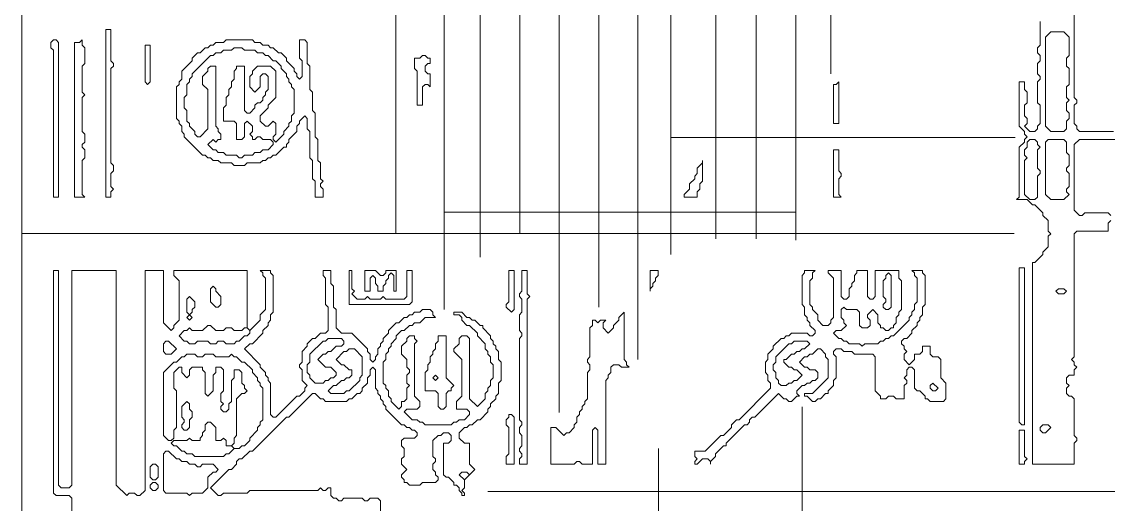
# Model space of a CAD drawing. Header units: millimetres. Extents: x 3 to 412, y 4 to 290.
# Drawn here: x 279 to 315.36, y 145.87 to 162 of the extents above; entities that cross this region are included whole.
import ezdxf

# ---------------------------------------------------------------- set-up
doc = ezdxf.new("R2010")
doc.units = ezdxf.units.MM
for name, color, linetype, lineweight in [('TRACE_CURVE', 6, 'CONTINUOUS', 0), ('TRACE_STRAIGHT', 5, 'CONTINUOUS', 0), ('TRACE_TEXT_SYMBOL', 6, 'CONTINUOUS', 0)]:
    doc.layers.add(name, color=color, linetype=linetype, lineweight=lineweight)

msp = doc.modelspace()

# ---------------------------------------------------------------- linework, layer by layer
at = {"layer": 'TRACE_CURVE', "color": 6}
for points in [[(315.53, 158.334), (314.392, 158.334), (314.304, 158.422), (314.304, 158.51), (314.217, 158.597), (314.217, 159.21), (314.304, 159.298), (314.304, 159.385), (314.217, 159.473), (314.217, 163.063), (314.304, 163.151), (314.217, 163.239), (314.217, 165.691), (314.304, 165.778), (314.304, 165.953), (314.217, 166.041), (314.217, 170.42), (314.129, 170.42), (313.954, 170.244)], [(313.078, 162.012), (313.078, 161.224), (312.991, 161.137), (312.991, 160.962), (313.078, 160.874), (313.078, 160.699), (312.991, 160.611), (312.991, 160.261), (313.078, 160.173), (313.078, 160.086), (312.991, 159.998), (312.991, 159.298), (313.078, 159.21), (313.078, 158.597), (312.991, 158.51), (312.991, 158.422), (312.903, 158.334), (312.728, 158.334), (312.553, 158.51), (312.64, 158.597), (312.64, 158.772), (312.553, 158.86), (312.553, 159.21), (312.64, 159.298), (312.64, 159.648), (312.553, 159.736), (312.553, 159.998), (312.378, 159.998), (312.378, 158.51), (312.553, 158.334), (312.553, 158.247)], [(312.553, 158.247), (312.64, 158.159), (312.553, 158.072), (312.553, 157.984), (312.378, 157.809), (312.378, 156.145), (312.29, 156.057), (312.64, 156.057), (312.815, 155.882), (312.903, 155.882), (313.166, 155.62), (313.166, 155.532), (313.341, 155.357), (313.341, 155.007), (313.428, 154.919), (313.341, 154.831), (313.341, 154.481), (313.166, 154.306), (313.166, 154.218), (312.903, 153.956), (312.815, 153.956), (312.815, 147.212), (314.217, 147.212), (314.217, 147.913), (314.304, 148.001), (314.304, 148.088), (314.217, 148.176), (314.217, 149.402), (314.129, 149.489), (314.042, 149.489), (313.954, 149.577), (313.954, 149.752), (314.042, 149.84), (313.954, 149.927), (313.954, 150.102), (314.042, 150.19), (314.217, 150.19), (314.217, 150.365), (314.304, 150.453), (314.217, 150.54), (314.217, 150.628), (314.129, 150.715), (314.217, 150.803), (314.217, 154.919), (314.304, 155.007), (315.355, 155.007), (315.355, 155.269), (315.443, 155.357)], [(315.443, 155.532), (315.355, 155.62), (314.567, 155.62), (314.479, 155.532), (314.392, 155.532), (314.217, 155.707), (314.217, 157.896), (314.392, 158.072), (320.96, 158.072)], [(280.063, 153.693), (280.063, 146.249), (280.15, 146.162), (280.588, 146.162), (280.676, 146.074), (280.676, 144.76)], [(284.004, 151.679), (283.741, 151.941), (283.741, 153.693), (283.128, 153.693), (283.128, 146.337), (282.953, 146.162), (282.865, 146.162), (282.777, 146.249), (282.602, 146.249), (282.515, 146.162), (282.164, 146.512), (282.164, 153.693), (280.676, 153.693), (280.676, 146.512), (280.588, 146.424), (280.325, 146.424), (280.238, 146.512), (280.238, 153.693), (280.063, 153.693)], [(289.346, 153.693), (289.083, 153.693), (289.083, 153.518), (289.17, 153.43), (289.17, 152.554), (289.258, 152.467), (289.258, 151.679), (289.17, 151.591), (288.995, 151.591), (288.82, 151.416), (288.733, 151.416), (288.557, 151.241), (288.557, 151.153), (288.382, 150.978), (288.382, 150.628), (288.295, 150.54), (288.295, 150.453), (288.382, 150.365), (288.382, 150.015), (288.557, 149.84), (288.47, 149.752), (288.47, 149.665), (288.295, 149.489), (288.207, 149.489), (287.506, 148.789), (287.419, 148.789), (287.331, 148.876), (287.331, 149.927), (287.244, 150.015), (287.244, 150.102), (287.156, 150.19), (287.156, 150.278), (286.981, 150.453), (286.981, 150.54), (286.456, 151.066), (286.631, 151.241), (286.718, 151.241), (287.069, 151.591), (287.069, 151.679), (287.244, 151.854), (287.244, 151.941), (287.331, 152.029), (287.331, 152.204), (287.419, 152.292), (287.419, 153.518), (287.331, 153.605), (287.331, 153.693), (286.981, 153.693), (287.069, 153.605), (287.069, 153.518), (287.156, 153.43), (287.156, 152.379), (286.981, 152.204), (286.981, 152.029), (286.631, 151.679), (286.543, 151.766), (286.543, 153.693), (284.091, 153.693), (284.091, 153.518), (284.266, 153.343), (284.266, 152.029), (284.091, 151.854), (284.091, 151.766), (284.004, 151.679)], [(291.885, 149.402), (291.798, 149.314), (291.71, 149.314), (291.71, 149.139), (291.622, 149.051), (291.36, 149.314), (291.36, 149.402), (291.272, 149.489), (291.272, 149.665), (291.185, 149.752), (291.185, 149.84), (291.097, 149.927), (291.097, 150.628), (291.185, 150.715), (291.185, 150.891), (291.272, 150.978), (291.272, 151.066), (291.36, 151.153), (291.36, 151.241), (291.535, 151.416), (291.535, 151.504), (291.71, 151.679), (291.798, 151.679), (291.973, 151.854), (292.06, 151.854), (292.148, 151.941), (292.323, 151.941), (292.498, 152.117), (292.849, 152.117), (292.761, 152.204), (292.761, 152.292), (292.673, 152.379), (292.411, 152.379), (292.323, 152.292), (292.148, 152.292), (292.06, 152.204), (291.973, 152.204), (291.885, 152.117), (291.798, 152.117), (291.622, 151.941), (291.535, 151.941), (291.272, 151.679), (291.272, 151.591), (291.097, 151.416), (291.097, 151.328), (291.009, 151.241), (291.009, 151.153), (290.922, 151.066), (290.922, 150.891), (290.834, 150.803), (290.834, 150.715), (290.747, 150.628), (290.659, 150.715), (290.659, 150.891), (290.572, 150.978), (290.572, 151.066), (290.046, 151.591), (289.696, 151.591), (289.521, 151.766), (289.521, 152.379), (289.433, 152.467), (289.433, 153.167), (289.346, 153.255), (289.346, 153.693)], [(293.111, 147.913), (293.111, 146.862), (293.199, 146.775), (293.286, 146.775), (293.462, 146.599), (293.462, 146.512), (293.549, 146.512), (293.637, 146.424), (293.637, 146.337), (293.724, 146.249), (293.724, 146.162), (293.812, 146.162), (293.812, 146.249), (293.724, 146.337), (293.812, 146.424), (293.812, 146.687), (294.162, 147.037), (293.987, 147.212), (293.987, 147.913), (293.812, 147.913), (293.637, 148.088), (293.637, 148.263), (293.812, 148.438), (293.899, 148.438), (293.987, 148.526), (294.075, 148.526), (294.25, 148.701), (294.337, 148.701), (294.6, 148.964), (294.6, 149.051), (294.688, 149.139), (294.688, 149.227), (294.863, 149.402), (294.863, 149.489), (294.95, 149.577), (294.95, 149.927), (295.038, 150.015), (295.038, 150.628), (294.95, 150.715), (294.95, 150.978), (294.863, 151.066), (294.863, 151.153), (294.775, 151.241), (294.775, 151.328), (294.688, 151.416), (294.688, 151.504), (294.425, 151.766), (294.425, 151.854), (294.337, 151.854), (294.162, 152.029), (294.075, 152.029), (293.987, 152.117), (293.899, 152.117), (293.724, 152.292), (293.462, 152.292), (293.462, 152.204), (293.637, 152.204), (293.724, 152.117), (293.724, 152.029), (293.899, 151.854), (293.987, 151.854), (294.25, 151.591), (294.25, 151.504), (294.512, 151.241)], [(294.512, 151.241), (294.512, 151.066), (294.6, 150.978), (294.6, 150.891), (294.688, 150.803), (294.688, 150.628), (294.775, 150.54), (294.775, 150.102), (294.688, 150.015), (294.688, 149.84), (294.6, 149.752), (294.6, 149.665), (294.512, 149.577), (294.512, 149.402), (294.25, 149.139), (293.987, 149.402), (293.987, 151.416), (293.899, 151.504), (293.724, 151.504), (293.637, 151.416), (293.637, 151.241), (293.462, 151.066), (293.462, 150.978), (293.724, 150.715), (293.724, 149.489), (293.549, 149.314), (293.549, 149.051), (293.899, 149.051), (293.987, 148.964), (293.987, 148.876), (293.812, 148.701), (293.637, 148.701), (293.549, 148.614), (293.462, 148.614), (293.374, 148.526), (292.498, 148.526), (292.411, 148.614), (292.323, 148.614), (292.236, 148.701), (292.06, 148.701), (291.798, 148.964), (291.885, 149.051), (292.236, 149.051), (292.323, 149.139), (292.323, 149.314), (292.148, 149.489), (292.148, 151.241), (292.236, 151.328), (292.148, 151.416), (292.148, 151.504), (291.973, 151.504), (291.885, 151.416), (291.885, 151.328), (291.71, 151.153), (291.71, 150.891), (291.885, 150.715), (291.885, 150.453), (291.973, 150.365), (291.973, 150.278), (291.885, 150.19), (291.885, 149.927), (291.973, 149.84), (291.885, 149.752), (291.885, 149.402)], [(284.441, 150.803), (284.529, 150.891), (284.792, 150.891), (284.879, 150.803), (285.054, 150.803), (285.142, 150.891), (285.405, 150.891), (285.492, 150.803), (285.93, 150.803), (286.018, 150.891), (286.105, 150.803), (286.193, 150.803), (286.368, 150.628), (286.456, 150.628), (286.718, 150.365), (286.718, 150.278), (286.893, 150.102), (286.893, 150.015), (286.981, 149.927), (286.981, 149.84), (287.069, 149.752), (287.069, 148.701), (286.981, 148.614), (286.981, 148.526), (286.893, 148.438), (286.893, 148.351), (286.631, 148.088), (286.631, 148.001), (286.456, 147.825), (286.368, 147.825), (286.28, 147.738), (286.105, 147.738), (286.018, 147.825), (286.105, 147.913), (286.105, 148.088), (286.193, 148.176), (286.193, 149.402), (286.368, 149.577), (286.456, 149.577), (286.543, 149.665), (286.456, 149.752), (286.456, 149.84), (286.368, 149.927), (286.368, 150.278), (286.28, 150.365), (286.105, 150.365), (286.105, 150.102), (286.018, 150.015), (286.018, 149.314), (285.93, 149.227), (285.93, 149.051), (285.843, 148.964), (285.755, 148.964), (285.667, 149.051), (285.667, 149.139), (285.755, 149.227), (285.667, 149.314), (285.667, 149.577), (285.755, 149.665), (285.755, 150.365), (285.667, 150.453), (285.492, 150.453), (285.492, 150.278), (285.405, 150.19)], [(285.405, 150.19), (285.405, 149.665), (285.23, 149.489), (285.142, 149.577), (285.142, 150.278), (285.054, 150.365), (285.054, 150.453), (284.704, 150.453), (284.617, 150.365), (284.617, 150.19), (284.529, 150.102), (284.354, 150.278), (284.354, 150.453), (284.266, 150.453), (284.091, 150.278), (284.091, 149.752), (284.179, 149.665), (284.179, 148.438), (284.091, 148.351), (284.091, 148.088), (284.004, 148.001), (283.916, 148.001), (283.741, 148.176), (283.741, 150.278), (284.091, 150.628), (284.179, 150.628), (284.354, 150.803), (284.441, 150.803)], [(290.046, 149.402), (290.221, 149.577), (290.309, 149.577), (290.396, 149.665), (290.396, 149.752), (290.572, 149.927), (290.572, 150.102), (290.659, 150.19), (290.659, 150.365), (290.747, 150.453), (290.834, 150.365), (290.834, 149.752), (290.922, 149.665), (290.922, 149.577), (291.009, 149.489), (291.009, 149.402), (291.097, 149.314), (291.097, 149.227), (291.185, 149.139), (291.185, 149.051), (291.71, 148.526), (291.798, 148.526), (291.885, 148.438), (291.973, 148.438), (292.06, 148.351), (292.148, 148.351), (292.236, 148.263), (292.236, 148.176), (292.148, 148.088), (291.798, 148.088), (291.71, 148.001), (291.71, 147.825), (291.798, 147.738), (291.798, 147.475), (291.71, 147.388), (291.71, 147.212), (291.885, 147.037), (291.71, 146.862), (291.71, 146.775), (291.798, 146.687), (291.798, 146.599), (291.885, 146.599), (291.973, 146.512), (292.323, 146.512), (292.411, 146.599), (292.849, 146.599), (292.936, 146.687), (292.936, 146.775), (292.849, 146.862), (292.849, 146.95), (292.761, 147.037), (292.761, 147.212), (292.849, 147.3), (292.849, 147.388), (292.761, 147.475), (292.761, 148.001), (292.936, 148.176), (293.024, 148.176), (293.111, 148.263), (293.286, 148.263), (293.374, 148.176), (293.374, 148.001), (293.286, 147.913), (293.111, 147.913)], [(291.009, 145.111), (291.009, 145.986), (290.922, 146.074), (290.659, 146.074), (290.572, 145.986), (290.484, 145.986), (290.396, 146.074), (289.783, 146.074), (289.696, 145.986), (289.608, 145.986), (289.521, 146.074), (289.433, 146.074), (289.346, 146.162), (289.346, 146.424), (289.258, 146.424), (289.17, 146.337), (289.083, 146.337), (288.995, 146.424), (288.908, 146.337), (286.631, 146.337), (286.543, 146.249), (285.755, 146.249), (285.667, 146.162), (285.58, 146.162), (285.317, 146.424), (285.93, 147.037), (286.018, 147.037), (286.193, 147.212), (286.193, 147.3), (286.28, 147.388), (286.368, 147.388), (286.631, 147.65), (286.718, 147.65), (287.857, 148.789), (287.944, 148.789), (288.733, 149.577), (288.82, 149.577), (288.995, 149.402), (289.083, 149.402), (289.17, 149.314), (289.871, 149.314), (289.959, 149.402), (290.046, 149.402)]]:
    msp.add_lwpolyline(points, dxfattribs=at)
for points in [[(313.428, 161.662), (313.866, 161.662), (314.042, 161.487), (314.042, 160.874), (313.954, 160.786), (313.954, 160.524), (314.042, 160.436), (314.042, 159.911), (313.954, 159.823), (313.954, 159.473), (314.042, 159.385), (313.954, 159.298), (313.954, 159.035), (314.042, 158.947), (314.042, 158.772), (313.954, 158.685), (313.954, 158.422), (313.866, 158.334), (313.428, 158.334), (313.253, 158.51), (313.253, 161.487)], [(312.64, 157.984), (312.728, 158.072), (312.903, 158.072), (312.991, 157.984), (312.991, 157.896), (313.078, 157.809), (312.991, 157.721), (312.991, 157.108), (313.078, 157.021), (313.078, 156.933), (312.991, 156.846), (312.991, 156.145), (312.903, 156.057), (312.728, 156.057), (312.553, 156.233), (312.553, 157.371), (312.64, 157.459), (312.553, 157.546), (312.553, 157.721), (312.64, 157.809)], [(313.253, 157.984), (313.341, 158.072), (313.866, 158.072), (313.954, 157.984), (313.954, 157.634), (314.042, 157.546), (314.042, 157.196), (313.954, 157.108), (313.954, 157.021), (314.042, 156.933), (314.042, 156.495), (313.954, 156.408), (313.954, 156.32), (314.042, 156.233), (313.866, 156.057), (313.428, 156.057), (313.253, 156.233)], [(285.317, 153.08), (285.405, 153.167), (285.492, 153.08), (285.492, 152.992), (285.667, 152.817), (285.667, 152.554), (285.58, 152.467), (285.492, 152.467), (285.317, 152.642)], [(313.604, 152.992), (313.691, 153.08), (313.866, 153.08), (313.954, 152.992), (313.866, 152.905), (313.691, 152.905)], [(284.529, 152.73), (284.617, 152.817), (284.792, 152.642), (284.792, 152.467), (284.704, 152.379), (284.704, 152.292), (284.617, 152.204), (284.529, 152.292)], [(284.529, 152.117), (284.617, 152.204), (284.704, 152.117), (284.617, 152.029)], [(285.23, 151.854), (285.317, 151.854), (285.492, 151.679), (285.755, 151.679), (285.843, 151.766), (286.018, 151.766), (286.105, 151.679), (286.368, 151.679), (286.456, 151.766), (286.543, 151.766), (286.631, 151.679), (286.631, 151.591), (286.543, 151.504), (286.456, 151.504), (286.28, 151.328), (286.193, 151.328), (286.105, 151.241), (285.843, 151.241), (285.755, 151.328), (285.58, 151.328), (285.492, 151.241), (285.317, 151.241), (285.23, 151.328), (284.879, 151.328), (284.792, 151.241), (284.617, 151.241), (284.529, 151.328), (284.441, 151.328), (284.266, 151.504), (284.441, 151.679), (284.529, 151.679), (284.617, 151.766), (284.704, 151.679), (285.054, 151.679)], [(283.741, 151.241), (283.828, 151.328), (283.916, 151.328), (284.179, 151.066), (284.004, 150.891), (283.828, 150.891), (283.741, 150.978)], [(289.17, 151.328), (289.258, 151.416), (289.696, 151.416), (289.783, 151.328), (289.783, 151.241), (289.696, 151.153), (289.521, 151.153), (289.346, 150.978), (289.258, 150.978), (289.17, 150.891), (289.083, 150.891), (288.908, 150.715), (289.17, 150.453), (289.346, 150.453), (289.521, 150.278), (289.521, 150.19), (289.433, 150.102), (289.346, 150.102), (289.258, 150.015), (289.17, 150.015), (289.083, 149.927), (288.82, 149.927), (288.645, 150.102), (288.645, 150.19), (288.557, 150.278), (288.557, 150.54), (288.645, 150.628), (288.645, 150.891), (289.083, 151.328)], [(289.871, 150.978), (289.959, 151.066), (290.134, 151.066), (290.396, 150.803), (290.396, 150.19), (290.309, 150.102), (290.309, 150.015), (289.959, 149.665), (289.871, 149.665), (289.783, 149.577), (289.346, 149.577), (289.258, 149.665), (289.433, 149.84), (289.521, 149.84), (289.696, 150.015), (289.783, 150.015), (289.871, 150.102), (289.959, 150.102), (290.046, 150.19), (290.046, 150.365), (289.959, 150.365), (289.783, 150.54), (289.696, 150.54), (289.521, 150.715), (289.783, 150.978)], [(284.529, 149.314), (284.617, 149.227), (284.617, 149.051), (284.704, 148.964), (284.704, 148.789), (284.617, 148.701), (284.617, 148.438), (284.529, 148.351), (284.441, 148.351), (284.354, 148.438), (284.354, 148.526), (284.441, 148.614), (284.441, 148.701), (284.354, 148.789), (284.354, 149.139)], [(285.142, 148.526), (285.23, 148.614), (285.317, 148.614), (285.492, 148.438), (285.492, 148.001), (285.667, 148.001), (285.755, 148.088), (285.843, 148.001), (285.843, 147.825), (286.018, 147.825), (286.105, 147.738), (285.93, 147.563), (285.843, 147.563), (285.755, 147.475), (284.792, 147.475), (284.704, 147.563), (284.529, 147.563), (284.441, 147.65), (284.354, 147.65), (284.179, 147.825), (284.091, 147.825), (284.004, 147.913), (284.091, 148.001), (284.529, 148.001), (284.617, 148.088), (284.704, 148.001), (284.967, 148.001), (284.967, 148.088), (285.054, 148.176), (285.054, 148.263), (285.142, 148.351)], [(313.078, 148.438), (313.166, 148.526), (313.341, 148.526), (313.428, 148.438), (313.253, 148.263), (313.166, 148.263), (313.078, 148.351)], [(283.741, 147.563), (283.828, 147.65), (283.916, 147.65), (284.179, 147.388), (284.266, 147.388), (284.354, 147.3), (284.529, 147.3), (284.617, 147.212), (284.792, 147.212), (284.879, 147.125), (284.967, 147.125), (285.054, 147.212), (285.405, 147.212), (285.58, 147.037), (285.492, 146.95), (285.405, 146.95), (285.23, 146.775), (285.23, 146.424), (285.054, 146.249), (284.704, 146.249), (284.617, 146.162), (284.529, 146.249), (283.828, 146.249), (283.741, 146.337)], [(283.303, 147.125), (283.39, 147.212), (283.478, 147.212), (283.566, 147.125), (283.566, 146.775), (283.478, 146.687), (283.39, 146.687), (283.303, 146.775)], [(293.637, 146.862), (293.724, 146.95), (293.899, 146.95), (293.987, 146.862), (293.812, 146.687)], [(283.303, 146.512), (283.39, 146.599), (283.478, 146.599), (283.566, 146.512), (283.566, 146.424), (283.478, 146.337), (283.39, 146.337), (283.303, 146.424)]]:
    msp.add_lwpolyline(points, close=True, dxfattribs=at)
at = {"layer": 'TRACE_STRAIGHT', "color": 5}
for p, q in [((303.574, 186.534), (303.574, 154.745)), ((296.981, 171.992), (296.981, 148.938)), ((291.518, 170.858), (291.518, 154.924)), ((306.072, 170.595), (306.072, 160.261)), ((294.343, 169.04), (294.343, 154.131)), ((295.669, 169.04), (295.669, 154.924)), ((302.229, 169.106), (302.229, 154.743)), ((293.131, 169.035), (293.131, 152.379)), ((298.306, 167.092), (298.306, 152.467)), ((304.905, 166.214), (304.905, 154.7)), ((279.002, 163.994), (279.002, 142.498)), ((299.617, 164.289), (299.617, 150.715)), ((300.722, 162.713), (300.722, 154.218)), ((300.722, 158.139), (312.238, 158.139)), ((293.131, 155.641), (304.905, 155.641)), ((279.002, 154.924), (312.202, 154.924)), ((305.118, 149.128), (305.118, 143.873)), ((300.308, 147.738), (300.308, 106.403)), ((294.6, 146.298), (322.477, 146.298))]:
    msp.add_line(p, q, dxfattribs=at)
at = {"layer": 'TRACE_TEXT_SYMBOL', "color": 6}
for points in [[(281.814, 161.75), (281.814, 156.145), (281.989, 156.145), (281.989, 156.32), (282.077, 156.408), (281.989, 156.495), (281.989, 156.933), (282.077, 157.021), (282.077, 157.196), (281.989, 157.283), (281.989, 160.436), (282.077, 160.524), (282.077, 160.611), (281.989, 160.699), (281.989, 161.75)], [(280.063, 161.399), (279.975, 161.312), (279.975, 161.137), (280.063, 161.049), (280.063, 156.145), (280.238, 156.145), (280.238, 161.312), (280.15, 161.399)], [(281.026, 161.399), (280.938, 161.312), (280.763, 161.312), (280.763, 156.145), (281.114, 156.145), (281.026, 156.233), (281.026, 157.371), (281.114, 157.459), (281.114, 157.721), (281.026, 157.809), (281.026, 157.896), (281.114, 157.984), (281.114, 158.247), (281.026, 158.334), (281.026, 159.473), (281.114, 159.56), (281.026, 159.648), (281.026, 160.524), (281.114, 160.611), (281.114, 161.137), (281.026, 161.224)], [(283.128, 161.224), (283.128, 159.998), (283.215, 159.911), (283.303, 159.998), (283.303, 161.224)], [(292.411, 160.874), (292.323, 160.786), (292.148, 160.786), (292.148, 160.436), (292.236, 160.349), (292.236, 159.21), (292.411, 159.21), (292.411, 159.823), (292.498, 159.911), (292.586, 159.911), (292.673, 159.823), (292.673, 160.261), (292.586, 160.261), (292.498, 160.349), (292.498, 160.524), (292.586, 160.611), (292.673, 160.611), (292.673, 160.786), (292.586, 160.786), (292.498, 160.874)], [(306.335, 159.998), (306.247, 159.911), (306.16, 159.911), (306.16, 158.597), (306.335, 158.597)], [(306.16, 157.721), (306.16, 156.145), (306.423, 156.145), (306.335, 156.233), (306.335, 156.758), (306.423, 156.846), (306.423, 156.933), (306.335, 157.021), (306.335, 157.721)], [(301.781, 157.371), (301.781, 157.283), (301.606, 157.108), (301.606, 156.933), (301.518, 156.846), (301.518, 156.758), (301.343, 156.583), (301.343, 156.408), (301.168, 156.233), (301.168, 156.145), (301.606, 156.145), (301.606, 156.32), (301.694, 156.408), (301.694, 156.583), (301.781, 156.67)], [(312.378, 153.781), (312.378, 148.614), (312.465, 148.526), (312.553, 148.526), (312.553, 153.781)], [(289.959, 153.693), (289.959, 152.554), (291.973, 152.554), (292.06, 152.642), (292.06, 153.693), (291.885, 153.693), (291.885, 152.817), (291.798, 152.73), (291.185, 152.73), (291.097, 152.817), (291.009, 152.73), (290.659, 152.73), (290.572, 152.817), (290.484, 152.73), (290.221, 152.73), (290.046, 152.905), (290.134, 152.992), (290.046, 153.08), (290.046, 153.693)], [(290.484, 153.693), (290.484, 152.992), (290.659, 152.992), (290.659, 153.43), (290.747, 153.518), (290.834, 153.43), (290.834, 153.255), (290.922, 153.167), (290.922, 152.992), (291.097, 152.992), (291.097, 153.167), (291.185, 153.255), (291.185, 153.343), (291.272, 153.43), (291.272, 153.518), (291.36, 153.605), (291.447, 153.518), (291.447, 152.992), (291.535, 152.992), (291.535, 153.693), (291.185, 153.693), (291.185, 153.605), (291.097, 153.518), (291.009, 153.518), (290.834, 153.693)], [(295.301, 153.693), (295.301, 152.642), (295.213, 152.554), (295.213, 152.467), (295.388, 152.292), (295.476, 152.379), (295.476, 153.693)], [(295.738, 153.693), (295.738, 152.992), (295.651, 152.905), (295.651, 152.817), (295.738, 152.73), (295.738, 152.292), (295.651, 152.204), (295.651, 151.679), (295.738, 151.591), (295.738, 151.504), (295.651, 151.416), (295.651, 148.701), (295.738, 148.614), (295.738, 148.526), (295.651, 148.438), (295.651, 148.263), (295.738, 148.176), (295.738, 147.825), (295.651, 147.738), (295.651, 147.65), (295.738, 147.563), (295.738, 147.475), (295.651, 147.388), (295.651, 147.212), (295.914, 147.212), (295.914, 152.73), (296.001, 152.817), (295.914, 152.905), (295.914, 153.693)], [(300.03, 153.693), (300.03, 152.992), (300.03, 153.08), (300.117, 153.167), (300.117, 153.255), (300.205, 153.343), (300.205, 153.43), (300.292, 153.518), (300.292, 153.693)], [(307.911, 153.518), (307.999, 153.605), (308.086, 153.518), (308.086, 152.467), (307.999, 152.379), (307.911, 152.379), (307.824, 152.467), (307.824, 152.554), (307.911, 152.642), (307.911, 152.73), (307.824, 152.817), (307.824, 153.343), (307.911, 153.43)], [(299.154, 152.292), (298.979, 152.117), (298.979, 152.029), (298.804, 151.854), (298.804, 151.766), (298.628, 151.591), (298.453, 151.766), (298.453, 151.941), (298.541, 152.029), (298.366, 152.029), (298.278, 151.941), (298.191, 152.029), (298.103, 152.029), (298.103, 151.854), (298.015, 151.766), (298.015, 150.803), (297.928, 150.715), (297.928, 150.628), (298.015, 150.54), (298.015, 150.365), (297.928, 150.278), (297.928, 149.402), (297.84, 149.314), (297.84, 149.227), (297.753, 149.139), (297.753, 149.051), (297.665, 148.964), (297.665, 148.876), (297.578, 148.789), (297.578, 148.614), (297.49, 148.526), (297.49, 148.438), (297.315, 148.263), (297.227, 148.263), (297.14, 148.176), (296.877, 148.438), (296.702, 148.438), (296.702, 147.212), (297.49, 147.212), (297.578, 147.3), (297.665, 147.3), (297.753, 147.212), (298.103, 147.212), (298.103, 148.351), (298.191, 148.438), (298.278, 148.351), (298.278, 147.212), (298.541, 147.212), (298.541, 150.015), (298.628, 150.102), (298.628, 150.19), (298.716, 150.278), (298.716, 150.453), (298.804, 150.54), (298.979, 150.54), (299.066, 150.453), (299.329, 150.453), (299.241, 150.54), (299.241, 150.628), (299.154, 150.715)], [(292.936, 151.504), (292.936, 151.328), (292.849, 151.241), (292.849, 151.066), (292.761, 150.978), (292.761, 150.891), (292.673, 150.803), (292.673, 150.628), (292.586, 150.54), (292.586, 150.365), (292.498, 150.278), (292.498, 149.665), (292.849, 149.665), (292.936, 149.577), (292.936, 149.139), (293.024, 149.051), (293.111, 149.051), (293.199, 149.139), (293.199, 149.577), (293.286, 149.665), (293.374, 149.665), (293.374, 149.752), (293.462, 149.84), (293.199, 150.102), (293.199, 151.504)], [(304.759, 151.241), (304.846, 151.328), (305.284, 151.328), (305.372, 151.241), (305.196, 151.066), (305.109, 151.066), (305.021, 150.978), (304.934, 150.978), (304.846, 150.891), (304.759, 150.891), (304.583, 150.715), (304.496, 150.715), (304.496, 150.628), (304.671, 150.453), (304.759, 150.453), (304.846, 150.365), (304.934, 150.365), (305.109, 150.19), (304.934, 150.015), (304.846, 150.015), (304.759, 149.927), (304.671, 149.927), (304.583, 149.84), (304.408, 149.84), (304.321, 149.927), (304.321, 150.015), (304.233, 150.102), (304.233, 150.278), (304.146, 150.365), (304.146, 150.54), (304.233, 150.628), (304.233, 150.803), (304.671, 151.241)], [(292.761, 150.102), (292.849, 150.19), (292.936, 150.102), (292.849, 150.015)], [(309.4, 149.84), (309.488, 149.927), (309.663, 149.752), (309.575, 149.665), (309.488, 149.665), (309.4, 149.752)], [(295.301, 148.876), (295.301, 148.789), (295.213, 148.701), (295.213, 148.526), (295.301, 148.438), (295.301, 147.563), (295.213, 147.475), (295.213, 147.212), (295.476, 147.212), (295.476, 148.789), (295.388, 148.876)], [(312.378, 148.351), (312.378, 147.212), (312.553, 147.212), (312.553, 147.3), (312.64, 147.388), (312.553, 147.475), (312.553, 148.351)]]:
    msp.add_lwpolyline(points, close=True, dxfattribs=at)
for points in [[(285.843, 161.399), (285.755, 161.312), (285.492, 161.312), (285.405, 161.224), (285.317, 161.224), (285.23, 161.137), (285.142, 161.137), (284.967, 160.962), (284.879, 160.962), (284.704, 160.786), (284.704, 160.699), (284.354, 160.349), (284.354, 160.086), (284.266, 159.998), (284.266, 159.911), (284.179, 159.823), (284.179, 158.772), (284.266, 158.685), (284.266, 158.597), (284.354, 158.51), (284.354, 158.334), (284.441, 158.247), (284.441, 158.159), (285.054, 157.546), (285.142, 157.546), (285.23, 157.459), (285.317, 157.459), (285.405, 157.371), (285.58, 157.371), (285.667, 157.283), (286.018, 157.283), (286.105, 157.196), (286.456, 157.196), (286.543, 157.283), (286.981, 157.283), (287.069, 157.371), (287.156, 157.371), (287.244, 157.459), (287.331, 157.459), (287.419, 157.546), (287.506, 157.546), (287.769, 157.809), (287.857, 157.809), (287.857, 157.896), (287.944, 157.984), (287.944, 158.072), (288.207, 158.334), (288.207, 158.51), (288.295, 158.597), (288.295, 158.685), (288.47, 158.86), (288.557, 158.772), (288.557, 158.422), (288.645, 158.334), (288.645, 157.459), (288.733, 157.371), (288.733, 156.758), (288.82, 156.67), (288.82, 156.145), (289.083, 156.145), (289.083, 156.408), (288.995, 156.495), (288.995, 156.583), (289.083, 156.67)], [(285.23, 159.736), (285.23, 158.422), (284.967, 158.159), (284.879, 158.159), (284.792, 158.247), (284.792, 158.334), (284.617, 158.51), (284.617, 158.597), (284.529, 158.685), (284.529, 159.035), (284.441, 159.123), (284.441, 159.473), (284.529, 159.56), (284.529, 159.911), (284.617, 159.998), (284.617, 160.086), (284.704, 160.173), (284.704, 160.261), (285.317, 160.874), (285.405, 160.874), (285.492, 160.962), (285.667, 160.962), (285.755, 161.049), (286.018, 161.049)], [(289.083, 156.67), (288.995, 156.758), (288.995, 157.283), (288.908, 157.371), (288.908, 158.072), (288.82, 158.159), (288.82, 158.947), (288.733, 159.035), (288.733, 159.648), (288.645, 159.736), (288.645, 160.524), (288.557, 160.611), (288.557, 161.312), (288.47, 161.399), (288.295, 161.399), (288.295, 160.786), (288.382, 160.699), (288.382, 160.173), (288.295, 160.086), (288.207, 160.173), (288.207, 160.261), (288.12, 160.349), (288.12, 160.436), (287.857, 160.699), (287.857, 160.786), (287.682, 160.962), (287.594, 160.962), (287.419, 161.137), (287.331, 161.137), (287.244, 161.224), (287.069, 161.224), (286.981, 161.312), (286.806, 161.312), (286.718, 161.399), (285.843, 161.399)], [(286.018, 161.049), (286.105, 161.137), (286.368, 161.137), (286.456, 161.049), (286.806, 161.049), (286.893, 160.962), (287.069, 160.962), (287.156, 160.874), (287.244, 160.874), (287.419, 160.699), (287.506, 160.699), (287.682, 160.524), (287.682, 160.436), (287.857, 160.261), (287.857, 160.173), (287.944, 160.086), (287.944, 159.998), (288.032, 159.911), (288.032, 159.823), (288.12, 159.736), (288.12, 158.947), (288.032, 158.86), (288.032, 158.685), (287.944, 158.597), (287.944, 158.51), (287.769, 158.334), (287.769, 158.247), (287.506, 157.984), (287.419, 158.072), (287.419, 158.159), (287.506, 158.247), (287.506, 158.597), (287.419, 158.685), (287.244, 158.51), (287.156, 158.51), (286.981, 158.685), (286.981, 158.86), (287.244, 159.123), (287.244, 159.21), (287.506, 159.473), (287.506, 160.349), (287.331, 160.524), (286.893, 160.524), (286.718, 160.349), (286.718, 160.261), (286.631, 160.173), (286.631, 159.823), (286.806, 159.648), (286.981, 159.823), (286.981, 160.173), (287.069, 160.261), (287.156, 160.261), (287.244, 160.173), (287.244, 159.736), (287.156, 159.648), (287.156, 159.56), (287.069, 159.473), (287.069, 159.385), (286.981, 159.298), (286.893, 159.298), (286.806, 159.21), (286.806, 159.123), (286.631, 158.947), (286.543, 158.947)], [(286.543, 158.947), (286.456, 159.035), (286.456, 160.524), (286.193, 160.524), (286.193, 160.436), (286.105, 160.349), (286.105, 160.086), (286.018, 159.998), (286.018, 159.823), (285.93, 159.736), (285.93, 159.56), (285.843, 159.473), (285.843, 159.21), (285.755, 159.123), (285.755, 158.685), (286.105, 158.685), (286.193, 158.597), (286.193, 158.072), (286.368, 158.072), (286.456, 158.159), (286.456, 158.597), (286.543, 158.685), (286.718, 158.51), (286.718, 158.334), (286.631, 158.247), (286.718, 158.159), (286.718, 158.072), (286.806, 158.072), (286.893, 158.159), (286.981, 158.159), (287.069, 158.072), (287.331, 158.072), (287.419, 157.984), (287.419, 157.896), (287.244, 157.721), (287.069, 157.721), (286.981, 157.634), (286.806, 157.634), (286.718, 157.546), (286.456, 157.546), (286.368, 157.459), (286.28, 157.459), (286.193, 157.546), (285.843, 157.546), (285.755, 157.634), (285.58, 157.634), (285.492, 157.721), (285.405, 157.721), (285.23, 157.896), (285.405, 158.072), (285.492, 157.984), (285.58, 158.072), (285.667, 158.072), (285.667, 158.247), (285.58, 158.334), (285.58, 158.422), (285.492, 158.51), (285.492, 160.524), (285.317, 160.524), (285.23, 160.436), (285.23, 160.349), (285.054, 160.173), (285.054, 159.911), (285.23, 159.736)], [(305.196, 153.693), (305.196, 153.605), (305.109, 153.518), (305.109, 152.554), (305.196, 152.467), (305.196, 152.204), (305.284, 152.117), (305.284, 152.029), (305.372, 151.941), (305.372, 151.854), (305.547, 151.679), (305.547, 151.591), (305.459, 151.504), (305.372, 151.504), (305.284, 151.591), (304.759, 151.591), (304.671, 151.504), (304.583, 151.504), (304.496, 151.416), (304.408, 151.416), (304.146, 151.153), (304.146, 151.066), (303.97, 150.891), (303.97, 150.715), (303.883, 150.628), (303.883, 150.278), (303.97, 150.19), (303.97, 150.015), (304.058, 149.927), (304.058, 149.752), (303.007, 148.701), (302.92, 148.701), (302.744, 148.526), (302.744, 148.438), (302.482, 148.176), (302.394, 148.176), (301.869, 147.65), (301.518, 147.65), (301.518, 147.475), (301.606, 147.388), (301.518, 147.3), (301.518, 147.212), (301.606, 147.212), (301.781, 147.388), (301.956, 147.388), (302.044, 147.3), (302.044, 147.212), (302.044, 147.3), (302.219, 147.475), (302.219, 147.563), (302.482, 147.825), (302.569, 147.825), (302.569, 147.913), (303.182, 148.526), (303.27, 148.526), (303.357, 148.614), (303.357, 148.701), (303.445, 148.789), (303.533, 148.789), (304.321, 149.577), (304.496, 149.402), (304.583, 149.402), (304.671, 149.314), (304.759, 149.314)], [(306.685, 152.817), (306.598, 152.73), (306.51, 152.73), (306.423, 152.817), (306.423, 153.693), (305.985, 153.693), (305.985, 153.605), (306.16, 153.43), (306.16, 152.117), (306.072, 152.029), (306.072, 151.941), (305.985, 151.854), (305.81, 151.854), (305.634, 152.029), (305.634, 152.204), (305.459, 152.379), (305.459, 152.467), (305.372, 152.554), (305.372, 153.343), (305.459, 153.43), (305.459, 153.605), (305.547, 153.693), (305.196, 153.693)], [(307.911, 151.416), (307.824, 151.328), (307.736, 151.328), (307.649, 151.241), (307.211, 151.241), (307.123, 151.153), (307.036, 151.241), (306.685, 151.241), (306.598, 151.328), (306.51, 151.328), (306.423, 151.416), (306.335, 151.416), (306.16, 151.591), (306.247, 151.679), (306.423, 151.679), (306.598, 151.854), (306.51, 151.941), (306.51, 152.029), (306.423, 152.117), (306.423, 152.379), (306.51, 152.467), (306.598, 152.379), (306.948, 152.379), (307.036, 152.292), (307.036, 151.854), (307.123, 151.766), (307.298, 151.766), (307.386, 151.854), (307.386, 152.029), (307.298, 152.117), (307.298, 152.204), (307.473, 152.379), (307.649, 152.204), (307.649, 151.941), (307.736, 151.854), (307.736, 151.766), (307.824, 151.766), (307.911, 151.679), (307.999, 151.679), (308.086, 151.766), (308.174, 151.766), (308.174, 151.854), (308.262, 151.941), (308.262, 152.117), (308.349, 152.204), (308.349, 152.292), (308.437, 152.379), (308.437, 153.343), (308.349, 153.43), (308.349, 153.693), (307.561, 153.693), (307.561, 152.817), (307.473, 152.73), (307.386, 152.73), (307.298, 152.817), (307.298, 153.693), (306.948, 153.693), (306.948, 153.605), (306.86, 153.518), (306.86, 153.343), (306.773, 153.255), (306.773, 153.167), (306.685, 153.08), (306.685, 152.817)], [(308.524, 150.102), (308.612, 150.19), (308.612, 150.365), (308.699, 150.453), (308.787, 150.453), (308.875, 150.365), (308.875, 149.752), (308.962, 149.665), (309.05, 149.665), (309.225, 149.489), (309.225, 149.402), (309.312, 149.402), (309.4, 149.314), (309.838, 149.314), (309.926, 149.402), (309.926, 149.927), (309.75, 150.102), (309.75, 150.715), (309.663, 150.803), (309.488, 150.803), (309.4, 150.891), (309.4, 151.153), (309.137, 151.153), (309.137, 150.978), (309.05, 150.891), (308.875, 150.891), (308.875, 150.715), (308.699, 150.54), (308.524, 150.715), (308.524, 150.891), (308.612, 150.978), (308.524, 151.066), (308.524, 151.153), (308.437, 151.241), (308.437, 151.328), (308.524, 151.416), (308.612, 151.416), (308.787, 151.591), (308.787, 151.679), (308.962, 151.854), (308.962, 151.941), (309.05, 152.029), (309.05, 152.117), (309.137, 152.204), (309.137, 152.467), (309.225, 152.554), (309.225, 153.518), (309.137, 153.605), (309.137, 153.693), (308.787, 153.693), (308.875, 153.605), (308.875, 153.518), (308.962, 153.43), (308.962, 152.642), (308.875, 152.554), (308.875, 152.379), (308.787, 152.292), (308.787, 152.204), (308.699, 152.117), (308.699, 152.029), (308.174, 151.504), (308.086, 151.504), (307.999, 151.416), (307.911, 151.416)], [(304.759, 149.314), (304.934, 149.489), (305.021, 149.489), (304.934, 149.577), (304.934, 149.665), (305.109, 149.84), (305.196, 149.84), (305.284, 149.927), (305.372, 149.927), (305.459, 150.015), (305.547, 150.015), (305.634, 150.102), (305.634, 150.278), (305.547, 150.365), (305.372, 150.365), (305.284, 150.453), (305.196, 150.453), (305.021, 150.628), (305.196, 150.803), (305.284, 150.803), (305.372, 150.891), (305.459, 150.891), (305.634, 151.066), (305.722, 151.066), (305.897, 150.891), (305.897, 150.803), (305.985, 150.715), (305.985, 150.102), (305.459, 149.577), (305.196, 149.577), (305.196, 149.489), (305.284, 149.489), (305.459, 149.314), (305.547, 149.314), (305.634, 149.402), (305.722, 149.402), (305.897, 149.577), (305.985, 149.577), (305.985, 149.665), (306.16, 149.84), (306.16, 150.015), (306.247, 150.102), (306.247, 150.803), (306.16, 150.891), (306.16, 150.978), (306.247, 151.066), (306.423, 151.066), (306.51, 150.978), (306.773, 150.978), (306.86, 150.891), (307.473, 150.891), (307.561, 150.803), (307.561, 149.665), (307.736, 149.489), (307.736, 149.402), (307.911, 149.402), (307.999, 149.489), (308.174, 149.489), (308.262, 149.402), (308.524, 149.402), (308.524, 149.84), (308.612, 149.927), (308.612, 150.015), (308.524, 150.102)]]:
    msp.add_lwpolyline(points, dxfattribs=at)

doc.saveas('drawing.dxf')
